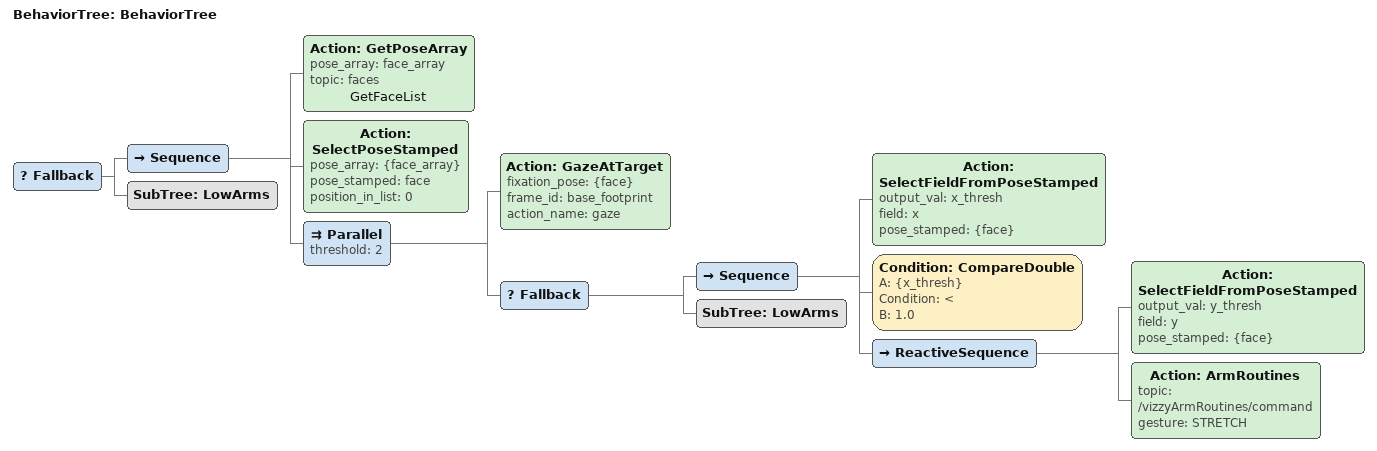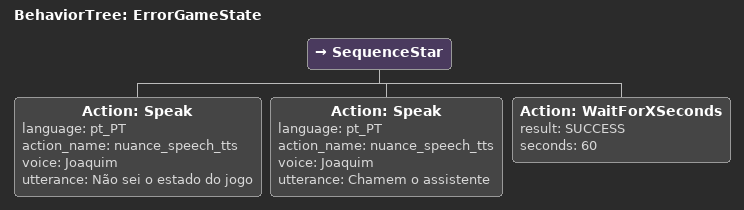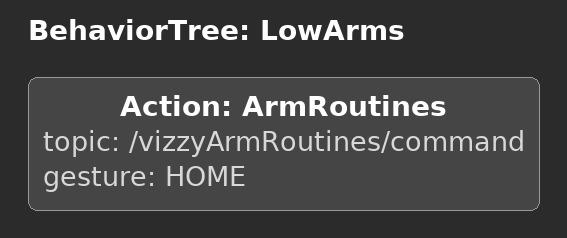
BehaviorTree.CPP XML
<root main_tree_to_execute="BehaviorTree">
    <BehaviorTree ID="BehaviorTree">
        <Fallback>
            <Sequence>
                <Action pose_array="face_array" topic="faces" ID="GetPoseArray" name="GetFaceList"/>
                <Action pose_array="{face_array}" ID="SelectPoseStamped" pose_stamped="face" position_in_list="0"/>
                <Parallel threshold="2">
                    <Action ID="GazeAtTarget" fixation_pose="{face}" frame_id="base_footprint" action_name="gaze"/>
                    <Fallback>
                        <Sequence>
                            <Action output_val="x_thresh" ID="SelectFieldFromPoseStamped" field="x" pose_stamped="{face}"/>
                            <Condition ID="CompareDouble" A="{x_thresh}" Condition="&lt;" B="1.0"/>
                            <ReactiveSequence>
                                <Action output_val="y_thresh" ID="SelectFieldFromPoseStamped" field="y" pose_stamped="{face}"/>
                                <Action topic="/vizzyArmRoutines/command" ID="ArmRoutines" gesture="STRETCH"/>
                            </ReactiveSequence>
                        </Sequence>
                        <SubTree ID="LowArms"/>
                    </Fallback>
                </Parallel>
            </Sequence>
            <SubTree ID="LowArms"/>
        </Fallback>
    </BehaviorTree>
    <BehaviorTree ID="ErrorGameState">
        <SequenceStar>
            <Action ID="Speak" language="pt_PT" action_name="nuance_speech_tts" voice="Joaquim" utterance="Não sei o estado do jogo"/>
            <Action ID="Speak" language="pt_PT" action_name="nuance_speech_tts" voice="Joaquim" utterance="Chamem o assistente"/>
            <Action ID="WaitForXSeconds" result="SUCCESS" seconds="60"/>
        </SequenceStar>
    </BehaviorTree>
    <BehaviorTree ID="LowArms">
        <Action topic="/vizzyArmRoutines/command" ID="ArmRoutines" gesture="HOME"/>
    </BehaviorTree>
</root>
